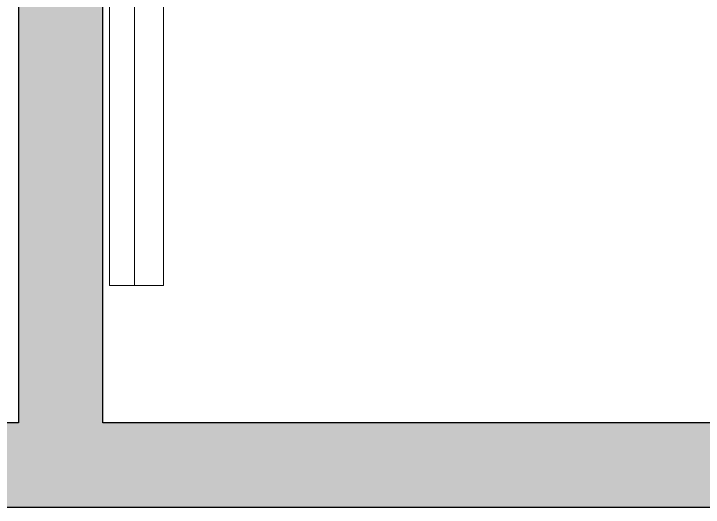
# Model space of a CAD drawing. Header units: millimetres. Extents: x 155927 to 326028, y -36033 to 97293.
# Drawn here: x 159437 to 160269, y 29758 to 30353 of the extents above; entities that cross this region are included whole.
import ezdxf

# ---------------------------------------------------------------- set-up
doc = ezdxf.new("R2010")
doc.units = ezdxf.units.MM
doc.header["$MEASUREMENT"] = 0
for name, color, linetype, lineweight in [('A-WALL-PATT', 7, 'CONTINUOUS', 9), ('I-FURN', 8, 'CONTINUOUS', 9), ('I-WALL', 7, 'CONTINUOUS', 9)]:
    doc.layers.add(name, color=color, linetype=linetype, lineweight=lineweight)

msp = doc.modelspace()

# ---------------------------------------------------------------- hatches: boundary and pattern name
at = {"layer": 'A-WALL-PATT'}
msp.add_hatch(color=256, dxfattribs=at).paths.add_polyline_path([(159442.33, 29859.61), (159544.33, 29859.61), (159544.33, 34245.61), (159442.33, 34245.61), (159442.33, 30212.57)], flags=0)
h = msp.add_hatch(color=256, dxfattribs=at)
h.paths.add_polyline_path([(167502.45, 29757.61), (167502.45, 29859.61), (166008.83, 29859.61), (166008.83, 29757.61), (167185.43, 29757.61)], flags=0)
h.paths.add_polyline_path([(164661.83, 29757.61), (164998.83, 29757.61), (164998.83, 29859.61), (164661.83, 29859.61)], flags=0)
h.paths.add_polyline_path([(163651.83, 29757.61), (163651.83, 29859.61), (161945.33, 29859.61), (161945.33, 29757.61), (162332.78, 29757.61)], flags=0)
h.paths.add_polyline_path([(160935.33, 29757.61), (160935.33, 29859.61), (159324.83, 29859.61), (159324.83, 29757.61), (159906.45, 29757.61)], flags=0)
h.paths.add_polyline_path([(158314.83, 29757.61), (158314.83, 29859.61), (156862.83, 29859.61), (156862.83, 29757.61), (158086.71, 29757.61)], flags=0)

# ---------------------------------------------------------------- linework, layer by layer
at = {"layer": 'I-FURN'}
for p, q in [((159552.35, 30025.19), (159552.35, 32425.19)), ((159582.35, 32425.19), (159582.35, 30025.19)), ((159582.35, 32425.19), (159582.35, 30025.19)), ((159617.35, 30025.19), (159617.35, 32425.19)), ((159582.35, 30025.19), (159552.35, 30025.19)), ((159582.35, 30025.19), (159617.35, 30025.19))]:
    msp.add_line(p, q, dxfattribs=at)
at = {"layer": 'I-WALL', "lineweight": 30}
for p, q in [((159442.33, 34245.61), (159442.33, 29859.61)), ((159544.33, 29859.61), (159544.33, 34245.61)), ((159442.33, 29859.61), (159324.83, 29859.61)), ((160935.33, 29859.61), (159544.33, 29859.61)), ((159324.83, 29757.61), (160935.33, 29757.61))]:
    msp.add_line(p, q, dxfattribs=at)

doc.saveas('drawing.dxf')
